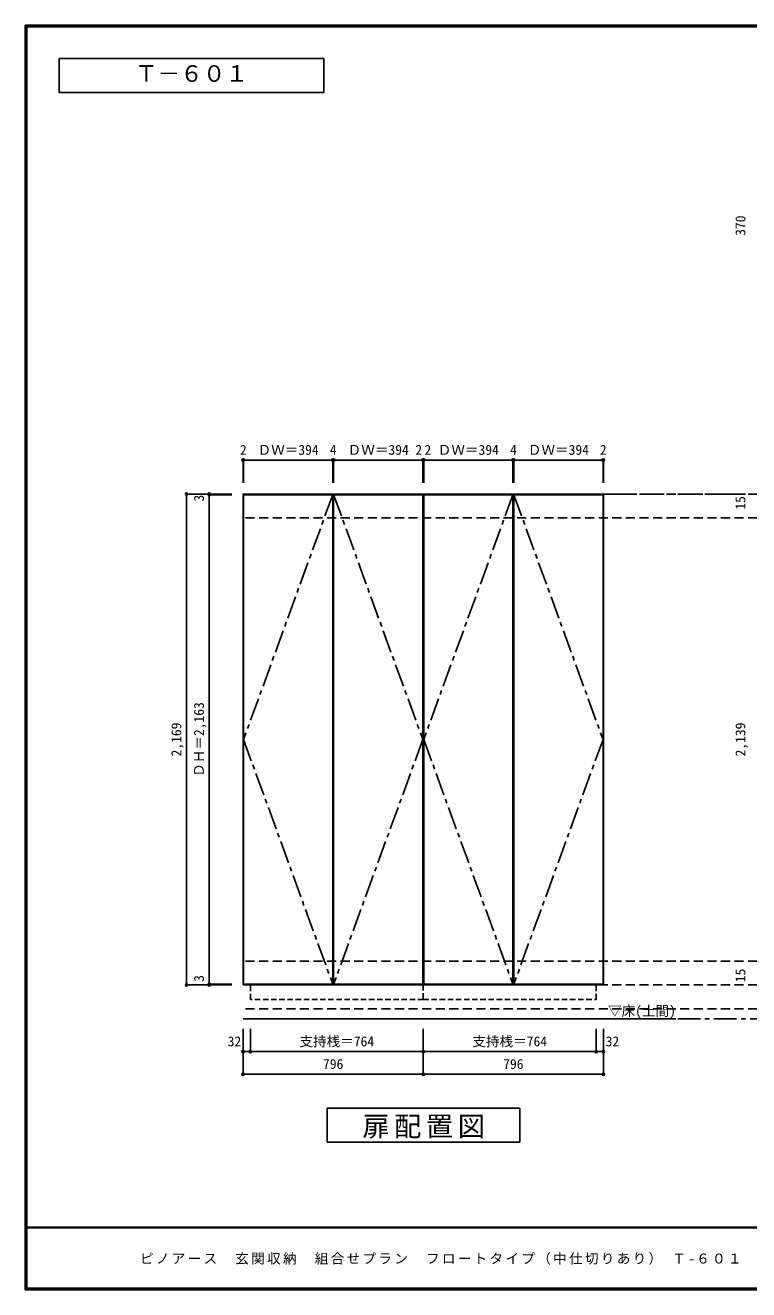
# Model space of a CAD drawing. Units: millimetres at full size, sheet at 1:20. Extents: x -3893 to 3907, y -2871 to 2783.
# Drawn here: x -3893 to -698, y -2803 to 2783 of the extents above; entities that cross this region are included whole.
import ezdxf
from ezdxf.enums import TextEntityAlignment as Align

# ---------------------------------------------------------------- set-up
doc = ezdxf.new("R2010")
doc.units = ezdxf.units.MM
doc.header["$LTSCALE"] = 20
doc.header["$PDMODE"] = 32
doc.header["$PDSIZE"] = 10
for name, pattern in [('CHAIN1', [8, 5, -1, 1, -1]), ('DASHED1', [1.8, 1.2, -0.6]), ('DASHED2', [3, 2, -1])]:
    doc.linetypes.add(name, pattern=pattern)
for name, color, linetype in [('0-1_本体', 2, 'Continuous'), ('0-2_扉', 3, 'Continuous'), ('0-3_扉仕上', 7, 'CHAIN1'), ('0-9_', 7, 'DASHED1'), ('0-A_文字', 7, 'Continuous'), ('0-B_寸法', 4, 'Continuous'), ('F-1_枠', 6, 'Continuous'), ('F-A_文字', 7, 'Continuous')]:
    doc.layers.add(name, color=color, linetype=linetype)
doc.styles.add('ＭＳ ゴシック', font='')
doc.styles.get('ＭＳ ゴシック').set_extended_font_data('MS Gothic')

msp = doc.modelspace()

# ---------------------------------------------------------------- linework, layer by layer
at = {"layer": '0-1_本体', "color": 7}
for p, q in [((-2135.2, -1456.67), (-2135.2, 712.33)), ((-2135.2, 712.33), (-1339.2, 712.33)), ((-1339.2, -1456.67), (-1339.2, 712.33)), ((-2135.2, -1456.67), (-2931.2, -1456.67)), ((-1339.2, -1456.67), (-2135.2, -1456.67))]:
    msp.add_line(p, q, dxfattribs=at)
msp.add_lwpolyline([(-2931.2, -1456.67), (-2931.2, 712.33), (-2135.2, 712.33)], dxfattribs=at)
at = {"layer": '0-2_扉'}
for p, q in [((-2929.2, 709.33), (-2929.2, -1453.67)), ((-2929.2, 709.33), (-2535.2, 709.33)), ((-2535.2, 709.33), (-2535.2, -1453.67)), ((-2531.2, 709.33), (-2531.2, -1453.67)), ((-2531.2, 709.33), (-2137.2, 709.33)), ((-2137.2, 709.33), (-2137.2, -1453.67)), ((-2133.2, 709.33), (-2133.2, -1453.67)), ((-2133.2, 709.33), (-1739.2, 709.33)), ((-1739.2, 709.33), (-1739.2, -1453.67)), ((-1735.2, 709.33), (-1735.2, -1453.67)), ((-1735.2, 709.33), (-1341.2, 709.33)), ((-1341.2, 709.33), (-1341.2, -1453.67)), ((-2929.2, -1453.67), (-2535.2, -1453.67)), ((-2531.2, -1453.67), (-2137.2, -1453.67)), ((-2133.2, -1453.67), (-1739.2, -1453.67)), ((-1735.2, -1453.67), (-1341.2, -1453.67))]:
    msp.add_line(p, q, dxfattribs=at)
at = {"layer": '0-3_扉仕上', "linetype": 'Continuous'}
msp.add_line((-2931.2, -1606.67), (-1019.2, -1606.67), dxfattribs=at)
at = {"layer": '0-3_扉仕上'}
for points in [[(-2535.2, 709.33), (-2929.2, -372.17), (-2535.2, -1453.67)], [(-2531.2, 709.33), (-2137.2, -372.17), (-2531.2, -1453.67)], [(-1739.2, 709.33), (-2133.2, -372.17), (-1739.2, -1453.67)], [(-1735.2, 709.33), (-1341.2, -372.17), (-1735.2, -1453.67)]]:
    msp.add_lwpolyline(points, dxfattribs=at)
at = {"layer": '0-9_'}
for p, q in [((-2899.2, -1456.67), (-2135.2, -1456.67)), ((-2899.2, -1520.67), (-2899.2, -1456.67)), ((-1371.2, -1456.67), (-2135.2, -1456.67)), ((-1371.2, -1520.67), (-1371.2, -1456.67)), ((-2135.2, -1520.67), (-1371.2, -1520.67))]:
    msp.add_line(p, q, dxfattribs=at)
msp.add_lwpolyline([(-2135.2, -1456.67), (-2135.2, -1520.67), (-2899.2, -1520.67)], dxfattribs=at)
at = {"layer": '0-A_文字', "linetype": 'CHAIN1'}
for p, q in [((-2931.2, 712.33), (2519.8, 712.33)), ((-2931.2, -1606.67), (2519.8, -1606.67))]:
    msp.add_line(p, q, dxfattribs=at)
at = {"layer": '0-A_文字'}
for p, q in [((-2559.21, -2151.17), (-2559.21, -2001.17)), ((-2559.21, -2001.17), (-1709.21, -2001.17)), ((-1709.21, -2001.17), (-1709.21, -2151.17)), ((-1709.21, -2151.17), (-2559.21, -2151.17))]:
    msp.add_line(p, q, dxfattribs=at)
for points in [[(-3743.33, 2486.67), (-3743.33, 2636.67), (-2574.63, 2636.67)], [(-3743.33, 2486.67), (-2574.63, 2486.67), (-2574.63, 2636.67)]]:
    msp.add_lwpolyline(points, dxfattribs=at)
at = {"layer": '0-B_寸法'}
for p, q in [((-2931.2, 862.33), (-2931.2, 762.33)), ((-2931.2, 862.33), (-2929.2, 862.33)), ((-2929.2, 862.33), (-2535.2, 862.33)), ((-2929.2, 862.33), (-2929.2, 762.33)), ((-2535.2, 862.33), (-2531.2, 862.33)), ((-2535.2, 862.33), (-2535.2, 762.33)), ((-2531.2, 862.33), (-2137.2, 862.33)), ((-2531.2, 862.33), (-2531.2, 762.33)), ((-2137.2, 862.33), (-2135.2, 862.33)), ((-2137.2, 862.33), (-2137.2, 762.33)), ((-2135.2, 862.33), (-2135.2, 762.33)), ((-2135.2, 862.33), (-2133.2, 862.33)), ((-2133.2, 862.33), (-1739.2, 862.33)), ((-2133.2, 862.33), (-2133.2, 762.33)), ((-1739.2, 862.33), (-1735.2, 862.33)), ((-1739.2, 862.33), (-1739.2, 762.33)), ((-1735.2, 862.33), (-1341.2, 862.33)), ((-1735.2, 862.33), (-1735.2, 762.33)), ((-1341.2, 862.33), (-1339.2, 862.33)), ((-1341.2, 862.33), (-1341.2, 762.33)), ((-1339.2, 862.33), (-1339.2, 762.33)), ((-3181.2, 712.33), (-2981.2, 712.33)), ((-3181.2, -1456.67), (-3181.2, 712.33)), ((-3081.2, 709.33), (-3081.2, 712.33)), ((-3081.2, 709.33), (-2981.2, 709.33)), ((-3081.2, -1453.67), (-3081.2, 709.33)), ((-3181.2, -1456.67), (-2981.2, -1456.67)), ((-3081.2, -1453.67), (-2981.2, -1453.67)), ((-3081.2, -1456.67), (-3081.2, -1453.67)), ((-2931.2, -1751.17), (-2931.2, -1651.17)), ((-2899.2, -1751.17), (-2899.2, -1651.17)), ((-2135.2, -1751.17), (-2135.2, -1651.17)), ((-1371.2, -1751.17), (-1371.2, -1651.17)), ((-1339.2, -1751.17), (-1339.2, -1651.17)), ((-2931.2, -1851.17), (-2931.2, -1751.17)), ((-2931.2, -1751.17), (-2899.2, -1751.17)), ((-2899.2, -1751.17), (-2135.2, -1751.17)), ((-2135.2, -1851.17), (-2135.2, -1751.17)), ((-2135.2, -1751.17), (-1371.2, -1751.17)), ((-1371.2, -1751.17), (-1339.2, -1751.17)), ((-1339.2, -1851.17), (-1339.2, -1751.17)), ((-2135.2, -1851.17), (-2931.2, -1851.17)), ((-1339.2, -1851.17), (-2135.2, -1851.17))]:
    msp.add_line(p, q, dxfattribs=at)
at = {"layer": '0-B_寸法', "linetype": 'DASHED2'}
for p, q in [((2519.8, 712.33), (-2931.2, 712.33)), ((2519.8, 607.33), (-2931.2, 607.33)), ((2519.8, -1351.67), (-2931.2, -1351.67)), ((2519.8, -1456.67), (-2931.2, -1456.67)), ((2519.8, -1561.67), (-2931.2, -1561.67))]:
    msp.add_line(p, q, dxfattribs=at)
at = {"layer": '0-B_寸法', "color": 7}
for p in [(-2931.2, 862.33), (-2929.2, 862.33), (-2535.2, 862.33), (-2531.2, 862.33), (-2137.2, 862.33), (-2135.2, 862.33), (-2133.2, 862.33), (-1739.2, 862.33), (-1735.2, 862.33), (-1341.2, 862.33), (-1339.2, 862.33), (-3181.2, 712.33), (-3081.2, 712.33), (-3081.2, 709.33), (-3181.2, -1456.67), (-3081.2, -1453.67), (-3081.2, -1456.67), (-2931.2, -1751.17), (-2899.2, -1751.17), (-2135.2, -1751.17), (-1371.2, -1751.17), (-1339.2, -1751.17), (-2931.2, -1851.17), (-2135.2, -1851.17), (-1339.2, -1851.17)]:
    msp.add_point(p, dxfattribs=at)
at = {"layer": 'F-1_枠'}
for p, q in [((-3893.39, 2783.33), (-3893.39, -2803.33)), ((-3893.39, 2783.33), (3906.61, 2783.33)), ((-3893.39, 2780), (3906.61, 2780)), ((-3893.39, 2776.67), (3906.61, 2776.67)), ((-3890.05, 2783.33), (-3890.05, -2803.33)), ((-3886.72, 2783.33), (-3886.72, -2803.33)), ((3906.61, -2526.67), (-3893.39, -2526.67)), ((3906.61, -2530), (-3893.39, -2530)), ((3906.61, -2796.67), (-3893.39, -2796.67)), ((3906.61, -2800), (-3893.39, -2800)), ((3906.61, -2803.33), (-3893.39, -2803.33))]:
    msp.add_line(p, q, dxfattribs=at)

# ---------------------------------------------------------------- texts
at = {"layer": '0-A_文字', "style": 'ＭＳ ゴシック'}
for s, height, p in [('Ｔ－６０１', 73.31, (-3408.98, 2511.67)), ('▽床(土間)', 43.99, (-1319.2, -1606.67))]:
    msp.add_text(s, height=height, dxfattribs=at).set_placement(p, align=Align.BOTTOM_LEFT)
at = {"layer": '0-A_文字', "insert": (-2404.21, -2136.17), "char_height": 87.98, "attachment_point": 7, "style": 'ＭＳ ゴシック'}
msp.add_mtext('\\T1.17;扉配置図', dxfattribs=at)
at = {"layer": '0-B_寸法', "color": 7, "style": 'ＭＳ ゴシック'}
for s, p in [('370', (-699.2, 1853.06)), ('3', (-3091.2, 679.01)), ('15', (-699.2, 643.11)), ('ＤＨ＝2,163', (-3091.2, -537.17)), ('2,169', (-3191.2, -447.17)), ('2,139', (-699.2, -447.17)), ('15', (-699.2, -1444.62)), ('3', (-3091.2, -1443.09))]:
    msp.add_text(s, height=43.99, rotation=90, dxfattribs=at).set_placement(p, align=Align.BOTTOM_LEFT)
for s, p in [('2', (-2945.2, 872.33)), ('ＤＷ＝394', (-2867.2, 872.33)), ('4', (-2548.2, 872.33)), ('ＤＷ＝394', (-2469.2, 872.33)), ('2', (-2170.2, 872.33)), ('2', (-2130.2, 872.33)), ('ＤＷ＝394', (-2071.2, 872.33)), ('4', (-1752.2, 872.33)), ('ＤＷ＝394', (-1673.2, 872.33)), ('2', (-1355.2, 872.33)), ('32', (-2999.38, -1741.17)), ('支持桟＝764', (-2682.2, -1741.17)), ('支持桟＝764', (-1918.2, -1741.17)), ('32', (-1329.76, -1741.17)), ('796', (-2578.2, -1841.17)), ('796', (-1782.2, -1841.17))]:
    msp.add_text(s, height=43.99, dxfattribs=at).set_placement(p, align=Align.BOTTOM_LEFT)
at = {"layer": 'F-A_文字', "insert": (-3386.72, -2693.33), "char_height": 43.99, "attachment_point": 7, "style": 'ＭＳ ゴシック'}
msp.add_mtext('\\T1.17;ピノアース\u3000玄関収納\u3000組合せプラン\u3000フロートタイプ（中仕切りあり）\\~Ｔ-６０１', dxfattribs=at)

doc.saveas('drawing.dxf')
